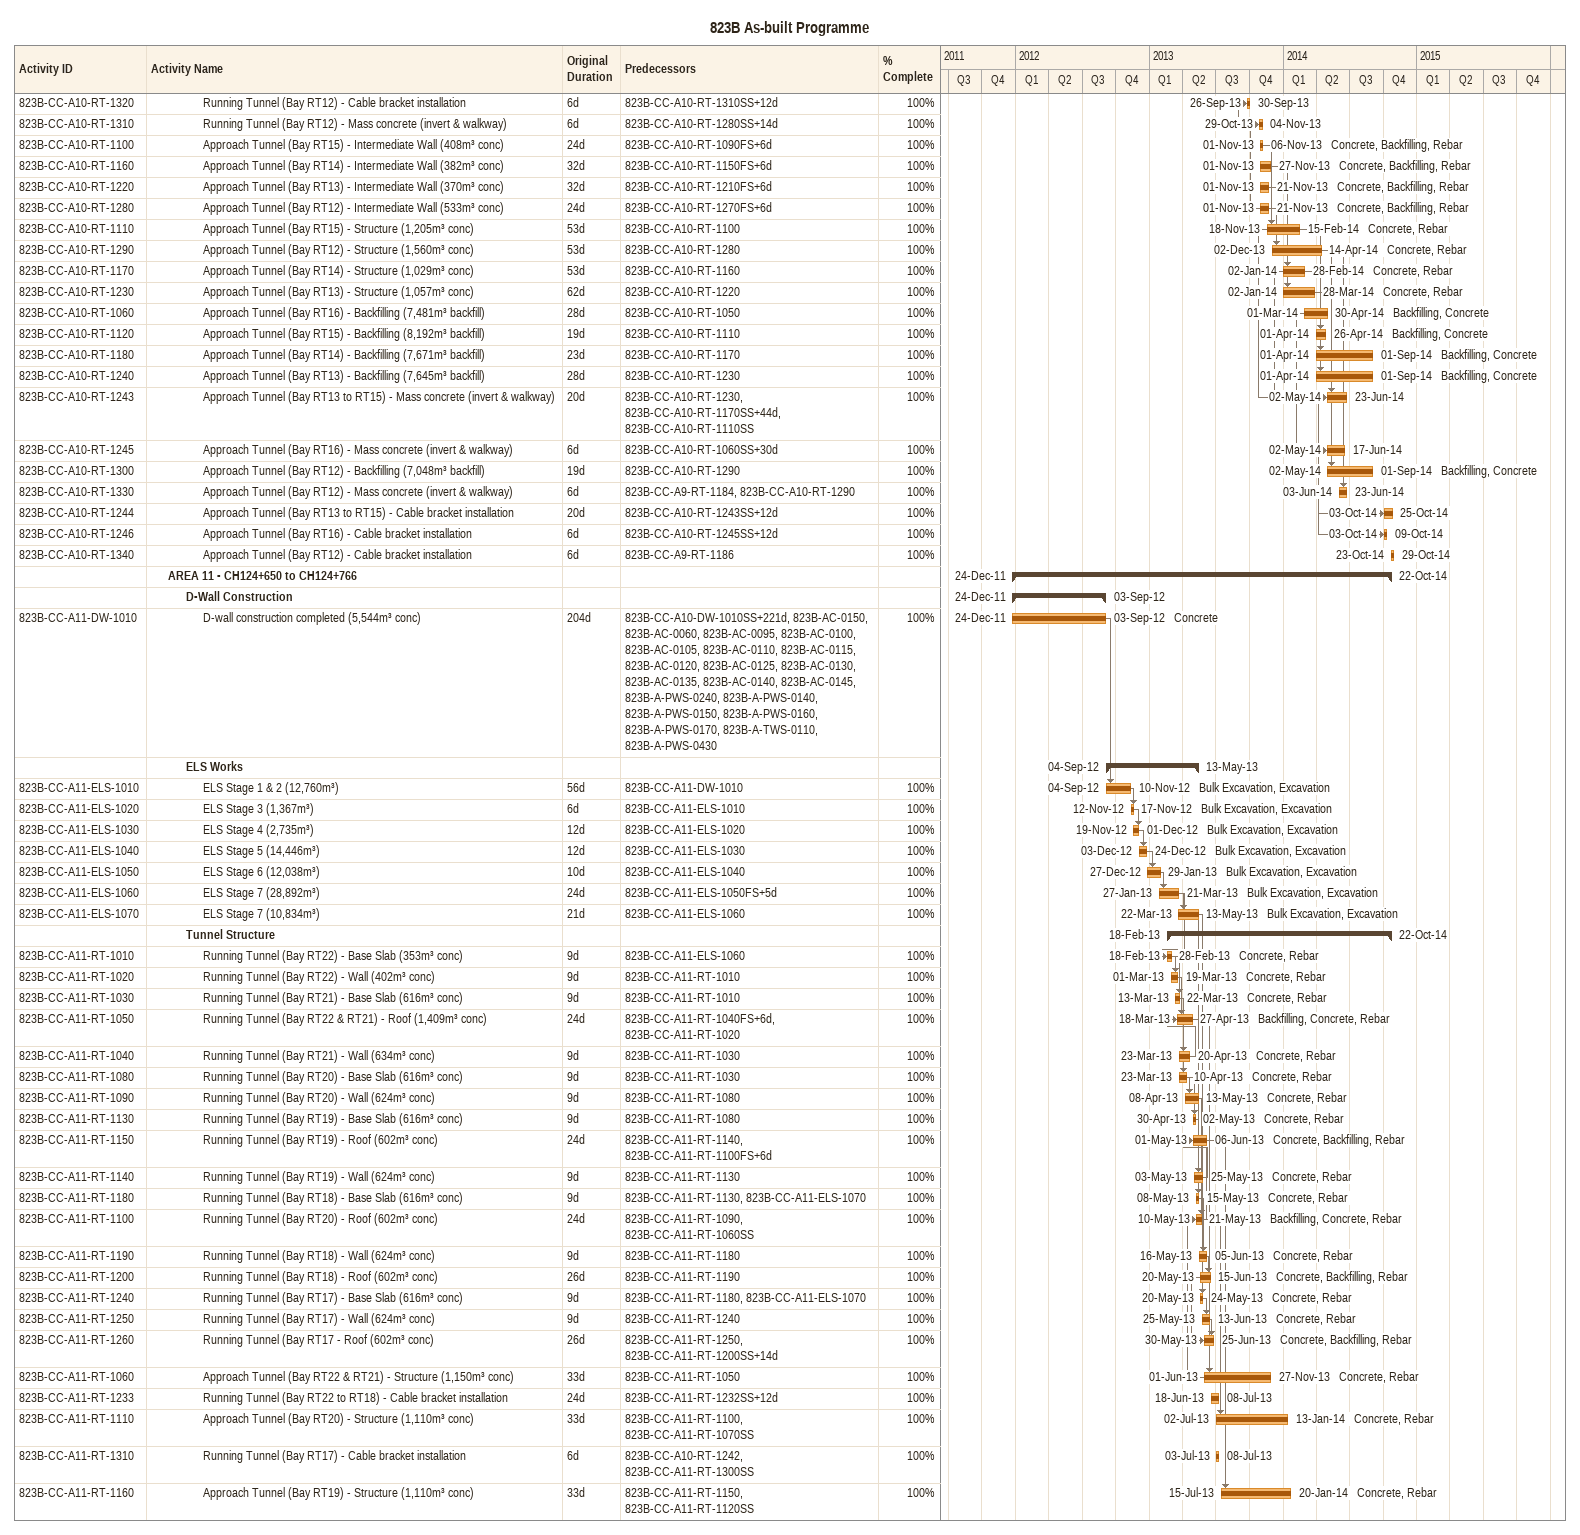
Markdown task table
823B As-built Programme

| ID | Level | Task | Original duration | Start | Finish | Predecessors | Resources | % complete |
|---|---|---|---|---|---|---|---|---|
| 823B-CC-A10-RT-1320 | 4 | Running Tunnel (Bay RT12) - Cable bracket installation | 6d | 2013-09-26 | 2013-09-30 | 823B-CC-A10-RT-1310SS+12d |  | 100 |
| 823B-CC-A10-RT-1310 | 4 | Running Tunnel (Bay RT12) - Mass concrete (invert & walkway) | 6d | 2013-10-29 | 2013-11-04 | 823B-CC-A10-RT-1280SS+14d |  | 100 |
| 823B-CC-A10-RT-1100 | 4 | Approach Tunnel (Bay RT15) - Intermediate Wall (408m³ conc) | 24d | 2013-11-01 | 2013-11-06 | 823B-CC-A10-RT-1090FS+6d | Concrete, Backfilling, Rebar | 100 |
| 823B-CC-A10-RT-1160 | 4 | Approach Tunnel (Bay RT14) - Intermediate Wall (382m³ conc) | 32d | 2013-11-01 | 2013-11-27 | 823B-CC-A10-RT-1150FS+6d | Concrete, Backfilling, Rebar | 100 |
| 823B-CC-A10-RT-1220 | 4 | Approach Tunnel (Bay RT13) - Intermediate Wall (370m³ conc) | 32d | 2013-11-01 | 2013-11-21 | 823B-CC-A10-RT-1210FS+6d | Concrete, Backfilling, Rebar | 100 |
| 823B-CC-A10-RT-1280 | 4 | Approach Tunnel (Bay RT12) - Intermediate Wall (533m³ conc) | 24d | 2013-11-01 | 2013-11-21 | 823B-CC-A10-RT-1270FS+6d | Concrete, Backfilling, Rebar | 100 |
| 823B-CC-A10-RT-1110 | 4 | Approach Tunnel (Bay RT15) - Structure (1,205m³ conc) | 53d | 2013-11-18 | 2014-02-15 | 823B-CC-A10-RT-1100 | Concrete, Rebar | 100 |
| 823B-CC-A10-RT-1290 | 4 | Approach Tunnel (Bay RT12) - Structure (1,560m³ conc) | 53d | 2013-12-02 | 2014-04-14 | 823B-CC-A10-RT-1280 | Concrete, Rebar | 100 |
| 823B-CC-A10-RT-1170 | 4 | Approach Tunnel (Bay RT14) - Structure (1,029m³ conc) | 53d | 2014-01-02 | 2014-02-28 | 823B-CC-A10-RT-1160 | Concrete, Rebar | 100 |
| 823B-CC-A10-RT-1230 | 4 | Approach Tunnel (Bay RT13) - Structure (1,057m³ conc) | 62d | 2014-01-02 | 2014-03-28 | 823B-CC-A10-RT-1220 | Concrete, Rebar | 100 |
| 823B-CC-A10-RT-1060 | 4 | Approach Tunnel (Bay RT16) - Backfilling (7,481m³ backfill) | 28d | 2014-03-01 | 2014-04-30 | 823B-CC-A10-RT-1050 | Backfilling, Concrete | 100 |
| 823B-CC-A10-RT-1120 | 4 | Approach Tunnel (Bay RT15) - Backfilling (8,192m³ backfill) | 19d | 2014-04-01 | 2014-04-26 | 823B-CC-A10-RT-1110 | Backfilling, Concrete | 100 |
| 823B-CC-A10-RT-1180 | 4 | Approach Tunnel (Bay RT14) - Backfilling (7,671m³ backfill) | 23d | 2014-04-01 | 2014-09-01 | 823B-CC-A10-RT-1170 | Backfilling, Concrete | 100 |
| 823B-CC-A10-RT-1240 | 4 | Approach Tunnel (Bay RT13) - Backfilling (7,645m³ backfill) | 28d | 2014-04-01 | 2014-09-01 | 823B-CC-A10-RT-1230 | Backfilling, Concrete | 100 |
| 823B-CC-A10-RT-1243 | 4 | Approach Tunnel (Bay RT13 to RT15) - Mass concrete (invert & walkway) | 20d | 2014-05-02 | 2014-06-23 | 823B-CC-A10-RT-1230, 823B-CC-A10-RT-1170SS+44d, 823B-CC-A10-RT-1110SS |  | 100 |
| 823B-CC-A10-RT-1245 | 4 | Approach Tunnel (Bay RT16) - Mass concrete (invert & walkway) | 6d | 2014-05-02 | 2014-06-17 | 823B-CC-A10-RT-1060SS+30d |  | 100 |
| 823B-CC-A10-RT-1300 | 4 | Approach Tunnel (Bay RT12) - Backfilling (7,048m³ backfill) | 19d | 2014-05-02 | 2014-09-01 | 823B-CC-A10-RT-1290 | Backfilling, Concrete | 100 |
| 823B-CC-A10-RT-1330 | 4 | Approach Tunnel (Bay RT12) - Mass concrete (invert & walkway) | 6d | 2014-06-03 | 2014-06-23 | 823B-CC-A9-RT-1184, 823B-CC-A10-RT-1290 |  | 100 |
| 823B-CC-A10-RT-1244 | 4 | Approach Tunnel (Bay RT13 to RT15) - Cable bracket installation | 20d | 2014-10-03 | 2014-10-25 | 823B-CC-A10-RT-1243SS+12d |  | 100 |
| 823B-CC-A10-RT-1246 | 4 | Approach Tunnel (Bay RT16) - Cable bracket installation | 6d | 2014-10-03 | 2014-10-09 | 823B-CC-A10-RT-1245SS+12d |  | 100 |
| 823B-CC-A10-RT-1340 | 4 | Approach Tunnel (Bay RT12) - Cable bracket installation | 6d | 2014-10-23 | 2014-10-29 | 823B-CC-A9-RT-1186 |  | 100 |
|  | 2 | **AREA 11 - CH124+650 to CH124+766** |  | 2011-12-24 | 2014-10-22 |  |  |  |
|  | 3 | **D-Wall Construction** |  | 2011-12-24 | 2012-09-03 |  |  |  |
| 823B-CC-A11-DW-1010 | 4 | D-wall construction completed (5,544m³ conc) | 204d | 2011-12-24 | 2012-09-03 | 823B-CC-A10-DW-1010SS+221d, 823B-AC-0150, 823B-AC-0060, 823B-AC-0095, 823B-AC-0100, 823B-AC-0105, 823B-AC-0110, 823B-AC-0115, 823B-AC-0120, 823B-AC-0125, 823B-AC-0130, 823B-AC-0135, 823B-AC-0140, 823B-AC-0145, 823B-A-PWS-0240, 823B-A-PWS-0140, 823B-A-PWS-0150, 823B-A-PWS-0160, 823B-A-PWS-0170, 823B-A-TWS-0110, 823B-A-PWS-0430 | Concrete | 100 |
|  | 3 | **ELS Works** |  | 2012-09-04 | 2013-05-13 |  |  |  |
| 823B-CC-A11-ELS-1010 | 4 | ELS Stage 1 & 2 (12,760m³) | 56d | 2012-09-04 | 2012-11-10 | 823B-CC-A11-DW-1010 | Bulk Excavation, Excavation | 100 |
| 823B-CC-A11-ELS-1020 | 4 | ELS Stage 3 (1,367m³) | 6d | 2012-11-12 | 2012-11-17 | 823B-CC-A11-ELS-1010 | Bulk Excavation, Excavation | 100 |
| 823B-CC-A11-ELS-1030 | 4 | ELS Stage 4 (2,735m³) | 12d | 2012-11-19 | 2012-12-01 | 823B-CC-A11-ELS-1020 | Bulk Excavation, Excavation | 100 |
| 823B-CC-A11-ELS-1040 | 4 | ELS Stage 5 (14,446m³) | 12d | 2012-12-03 | 2012-12-24 | 823B-CC-A11-ELS-1030 | Bulk Excavation, Excavation | 100 |
| 823B-CC-A11-ELS-1050 | 4 | ELS Stage 6 (12,038m³) | 10d | 2012-12-27 | 2013-01-29 | 823B-CC-A11-ELS-1040 | Bulk Excavation, Excavation | 100 |
| 823B-CC-A11-ELS-1060 | 4 | ELS Stage 7 (28,892m³) | 24d | 2013-01-27 | 2013-03-21 | 823B-CC-A11-ELS-1050FS+5d | Bulk Excavation, Excavation | 100 |
| 823B-CC-A11-ELS-1070 | 4 | ELS Stage 7 (10,834m³) | 21d | 2013-03-22 | 2013-05-13 | 823B-CC-A11-ELS-1060 | Bulk Excavation, Excavation | 100 |
|  | 3 | **Tunnel Structure** |  | 2013-02-18 | 2014-10-22 |  |  |  |
| 823B-CC-A11-RT-1010 | 4 | Running Tunnel (Bay RT22) - Base Slab (353m³ conc) | 9d | 2013-02-18 | 2013-02-28 | 823B-CC-A11-ELS-1060 | Concrete, Rebar | 100 |
| 823B-CC-A11-RT-1020 | 4 | Running Tunnel (Bay RT22) - Wall (402m³ conc) | 9d | 2013-03-01 | 2013-03-19 | 823B-CC-A11-RT-1010 | Concrete, Rebar | 100 |
| 823B-CC-A11-RT-1030 | 4 | Running Tunnel (Bay RT21) - Base Slab (616m³ conc) | 9d | 2013-03-13 | 2013-03-22 | 823B-CC-A11-RT-1010 | Concrete, Rebar | 100 |
| 823B-CC-A11-RT-1050 | 4 | Running Tunnel (Bay RT22 & RT21) - Roof (1,409m³ conc) | 24d | 2013-03-18 | 2013-04-27 | 823B-CC-A11-RT-1040FS+6d, 823B-CC-A11-RT-1020 | Backfilling, Concrete, Rebar | 100 |
| 823B-CC-A11-RT-1040 | 4 | Running Tunnel (Bay RT21) - Wall (634m³ conc) | 9d | 2013-03-23 | 2013-04-20 | 823B-CC-A11-RT-1030 | Concrete, Rebar | 100 |
| 823B-CC-A11-RT-1080 | 4 | Running Tunnel (Bay RT20) - Base Slab (616m³ conc) | 9d | 2013-03-23 | 2013-04-10 | 823B-CC-A11-RT-1030 | Concrete, Rebar | 100 |
| 823B-CC-A11-RT-1090 | 4 | Running Tunnel (Bay RT20) - Wall (624m³ conc) | 9d | 2013-04-08 | 2013-05-13 | 823B-CC-A11-RT-1080 | Concrete, Rebar | 100 |
| 823B-CC-A11-RT-1130 | 4 | Running Tunnel (Bay RT19) - Base Slab (616m³ conc) | 9d | 2013-04-30 | 2013-05-02 | 823B-CC-A11-RT-1080 | Concrete, Rebar | 100 |
| 823B-CC-A11-RT-1150 | 4 | Running Tunnel (Bay RT19) - Roof (602m³ conc) | 24d | 2013-05-01 | 2013-06-06 | 823B-CC-A11-RT-1140, 823B-CC-A11-RT-1100FS+6d | Concrete, Backfilling, Rebar | 100 |
| 823B-CC-A11-RT-1140 | 4 | Running Tunnel (Bay RT19) - Wall (624m³ conc) | 9d | 2013-05-03 | 2013-05-25 | 823B-CC-A11-RT-1130 | Concrete, Rebar | 100 |
| 823B-CC-A11-RT-1180 | 4 | Running Tunnel (Bay RT18) - Base Slab (616m³ conc) | 9d | 2013-05-08 | 2013-05-15 | 823B-CC-A11-RT-1130, 823B-CC-A11-ELS-1070 | Concrete, Rebar | 100 |
| 823B-CC-A11-RT-1100 | 4 | Running Tunnel (Bay RT20) - Roof (602m³ conc) | 24d | 2013-05-10 | 2013-05-21 | 823B-CC-A11-RT-1090, 823B-CC-A11-RT-1060SS | Backfilling, Concrete, Rebar | 100 |
| 823B-CC-A11-RT-1190 | 4 | Running Tunnel (Bay RT18) - Wall (624m³ conc) | 9d | 2013-05-16 | 2013-06-05 | 823B-CC-A11-RT-1180 | Concrete, Rebar | 100 |
| 823B-CC-A11-RT-1200 | 4 | Running Tunnel (Bay RT18) - Roof (602m³ conc) | 26d | 2013-05-20 | 2013-06-15 | 823B-CC-A11-RT-1190 | Concrete, Backfilling, Rebar | 100 |
| 823B-CC-A11-RT-1240 | 4 | Running Tunnel (Bay RT17) - Base Slab (616m³ conc) | 9d | 2013-05-20 | 2013-05-24 | 823B-CC-A11-RT-1180, 823B-CC-A11-ELS-1070 | Concrete, Rebar | 100 |
| 823B-CC-A11-RT-1250 | 4 | Running Tunnel (Bay RT17) - Wall (624m³ conc) | 9d | 2013-05-25 | 2013-06-13 | 823B-CC-A11-RT-1240 | Concrete, Rebar | 100 |
| 823B-CC-A11-RT-1260 | 4 | Running Tunnel (Bay RT17 - Roof (602m³ conc) | 26d | 2013-05-30 | 2013-06-25 | 823B-CC-A11-RT-1250, 823B-CC-A11-RT-1200SS+14d | Concrete, Backfilling, Rebar | 100 |
| 823B-CC-A11-RT-1060 | 4 | Approach Tunnel (Bay RT22 & RT21) - Structure (1,150m³ conc) | 33d | 2013-06-01 | 2013-11-27 | 823B-CC-A11-RT-1050 | Concrete, Rebar | 100 |
| 823B-CC-A11-RT-1233 | 4 | Running Tunnel (Bay RT22 to RT18) - Cable bracket installation | 24d | 2013-06-18 | 2013-07-08 | 823B-CC-A11-RT-1232SS+12d |  | 100 |
| 823B-CC-A11-RT-1110 | 4 | Approach Tunnel (Bay RT20) - Structure (1,110m³ conc) | 33d | 2013-07-02 | 2014-01-13 | 823B-CC-A11-RT-1100, 823B-CC-A11-RT-1070SS | Concrete, Rebar | 100 |
| 823B-CC-A11-RT-1310 | 4 | Running Tunnel (Bay RT17) - Cable bracket installation | 6d | 2013-07-03 | 2013-07-08 | 823B-CC-A10-RT-1242, 823B-CC-A11-RT-1300SS |  | 100 |
| 823B-CC-A11-RT-1160 | 4 | Approach Tunnel (Bay RT19) - Structure (1,110m³ conc) | 33d | 2013-07-15 | 2014-01-20 | 823B-CC-A11-RT-1150, 823B-CC-A11-RT-1120SS | Concrete, Rebar | 100 |
